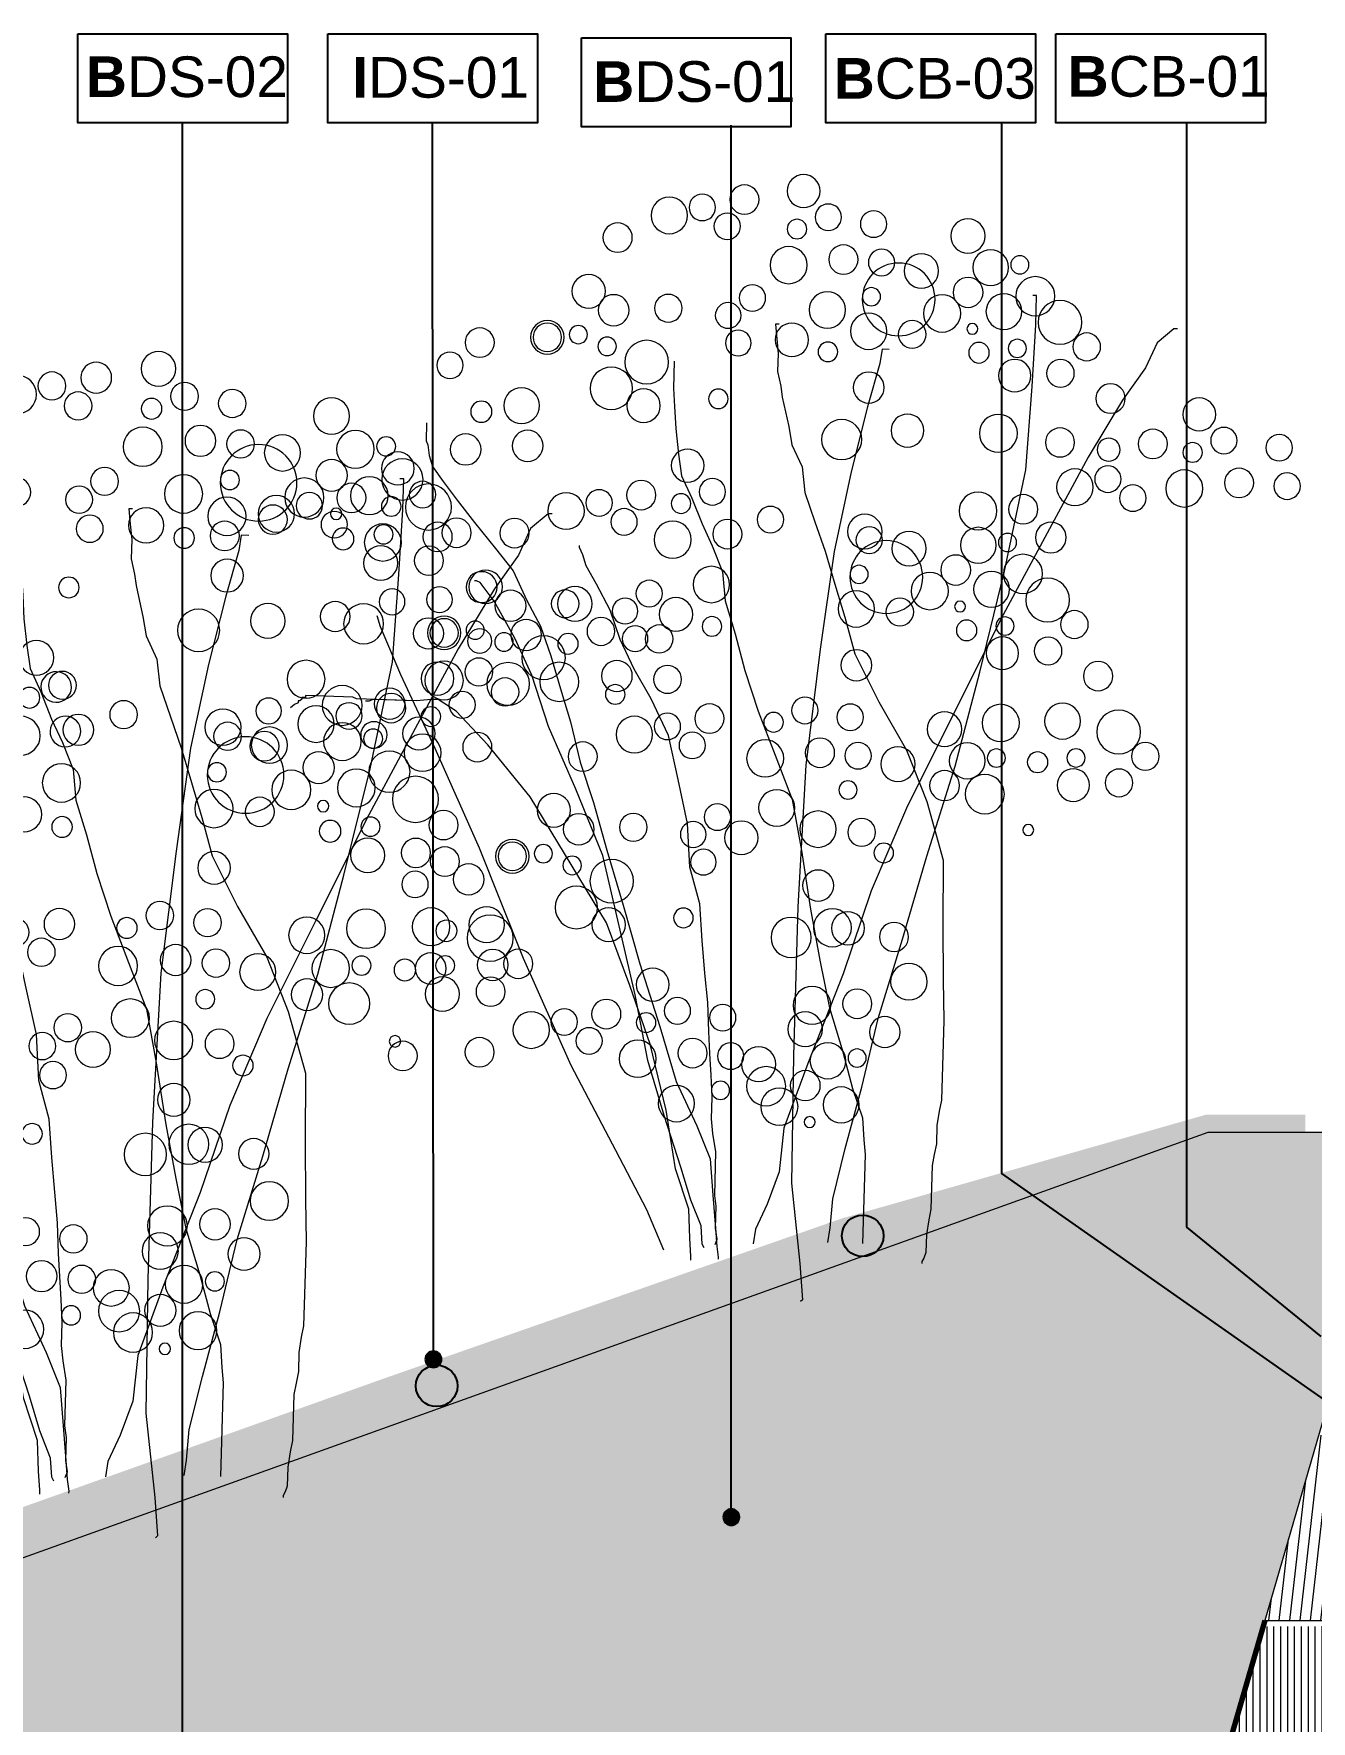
# Model space of a CAD drawing. Header units: metres. Extents: x -325 to 301, y -147 to 149.
# Drawn here: x 16.213 to 17.39, y 26.145 to 27.702 of the extents above; entities that cross this region are included whole.
import ezdxf

# ---------------------------------------------------------------- set-up
doc = ezdxf.new("R2010")
doc.units = ezdxf.units.M
doc.linetypes.add('ACAD_ISO03W100', pattern=[30, 12, -18])
doc.layers.add('0-TX-1_25', color=7, linetype='Continuous', true_color=0x3f4f7f)
for name, color, linetype in [('02-L-Geotextile', 32, 'Continuous'), ('02-TRAÇ-D-linia 2', 251, 'Continuous'), ('10-DET-encoixinat', 37, 'Continuous'), ('10-DET_TERRENY_compactat', 252, 'Continuous'), ('A-KEYPLAN_HATCH', 7, 'Continuous'), ('A_TEXT_2', 7, 'Continuous')]:
    doc.layers.add(name, color=color, linetype=linetype)
for name, color, linetype, lineweight in [('05-VEG-gris 50%', 253, 'Continuous', 18), ('1-CM', 7, 'Continuous', 0), ('3-TR Formigó', 252, 'Continuous', 0), ('3-TR Seleccionat', 44, 'Continuous', 0)]:
    doc.layers.add(name, color=color, linetype=linetype, lineweight=lineweight)
doc.styles.get("Standard").update_dxf_attribs({"font": 'arial.ttf'})

# ---------------------------------------------------------------- blocks, each defined once
blk = doc.blocks.new('ccddddddddddd')
for points in [[(92.17118508927524, 14.45525125507265), (92.1602315818891, 14.54284491715953), (92.14927795156837, 14.71803216030821), (92.08355653705075, 15.02460998017341), (91.9959279843606, 15.39688300667331), (91.9082994312048, 15.81295286351815), (91.77685660263523, 16.29471792606637), (91.64541377406567, 16.79838144592941), (91.49206380639225, 17.34584179753438), (91.36062097735703, 17.91520052356645), (91.22917814878747, 18.52835616283119), (91.11964245792478, 19.14151172060519), (91.09773531928658, 19.6451752409339), (91.08678181190044, 20.01744826603681), (91.08678181190044, 20.1926355920732), (91.10868894960731, 20.19263559160754)], [(90.23240342363715, 20.01744826603681), (90.25431056134403, 20.01744826603681), (90.35289262235165, 19.92985460348427), (90.41861403686926, 19.7765657347627), (90.55005686543882, 19.57947995234281), (90.74722110852599, 19.22910538315773), (90.96629249025136, 18.79113706946373), (91.22917814878747, 18.26557517424226), (91.51397094503045, 17.65241961786523), (91.77685660263523, 17.08306080941111), (91.97402084618807, 16.57939737197012), (92.12737081339583, 16.07573385164142), (92.32453505601734, 15.52827350096777), (92.45597788598388, 15.13410201761872), (92.47788502369076, 14.8713211119175), (92.54360643820837, 14.67423532949761), (92.60932785319164, 14.52094646031037), (92.62028148304671, 14.43335279775783)], [(92.63123499089852, 19.97365143429488), (92.6531421286054, 19.9736514352262), (92.64218862075359, 19.88605777220801), (92.63123499043286, 19.79846410965547), (92.63123499136418, 19.6889720717445), (92.60932785226032, 19.60137840919197), (92.59837434487417, 19.53568312060088), (92.57646720623598, 19.44808954047039), (92.5545600685291, 19.36049587745219), (92.53265293082222, 19.25100375711918), (92.46693151630461, 19.11961326375604), (92.44502437766641, 18.96632439503446), (92.3793029631488, 18.79113706946373), (92.31358154863119, 18.61594982631505), (92.24786013411358, 18.41886404342949), (92.18213872006163, 18.22177834343165), (92.11641730554402, 18.00279418611899), (91.96306733880192, 17.71811482310295), (91.78781023295596, 17.43343546055257), (91.65636740392074, 17.12685764115304), (91.54683171305805, 16.77648307196796), (91.53587808320299, 16.38231158908457), (91.52492457535118, 16.05383539479226), (91.51397094456479, 15.81295286351815), (91.51397094456479, 15.33118780050427), (91.52492457535118, 15.26549251191318), (91.53587808273733, 15.17789884936064), (91.53587808273733, 15.068406812381), (91.54683171305805, 15.00271152332425), (91.55778522137552, 14.93701631762087), (91.55778522090986, 14.67423532949761), (91.56873885169625, 14.60854012332857), (91.5796923590824, 14.52094646077603), (91.5796923590824, 14.41145442333072), (91.59064598940313, 14.37860673852265), (91.60159949725494, 14.35670836362988), (91.60159949678928, 14.3457591352053)], [(91.9630673378706, 19.84226094093174), (92.00688161421567, 19.84226094093174), (92.01783512206748, 19.75466727791354), (92.08355653658509, 19.49188628932461), (92.1711850897409, 19.09771488886327), (92.25881364196539, 18.61594982584938), (92.324535056483, 18.02469264343381), (92.39025647100061, 17.32394342357293), (92.41216360917315, 16.4699052516371), (92.41216360917315, 15.57207033177838), (92.40121010132134, 14.80562582332641), (92.33548868680373, 14.32386076077819), (92.31358154863119, 14.10487660346553), (92.324535056483, 14.09392737504095)], [(93.25558848958462, 19.73276890348643), (93.25558848958462, 19.56853080587462), (93.2446348592639, 19.45903868647292), (93.23368135187775, 19.3276481917128), (93.21177421323955, 19.17435932345688), (93.18986707506701, 19.04296882916242), (93.12414566101506, 18.91157833440229), (93.05842424603179, 18.75828946661204), (92.99270283151418, 18.62689897231758), (92.92698141699657, 18.473610103596), (92.90507427882403, 18.29842277802527), (92.83935286477208, 18.10133707756177), (92.77363145025447, 17.88235292071477), (92.68600289756432, 17.64147038944066), (92.57646720670164, 17.37868940085173), (92.46693151583895, 17.11590849515051), (92.40121010132134, 16.80933067528531), (92.33548868726939, 16.45895602367818), (92.26976727228612, 16.15237828623503), (92.20404585823417, 15.867698923219), (92.11641730554402, 15.60491793509573), (92.05069589149207, 15.38593377778307), (91.9849744765088, 15.21074645221233), (91.9740208457224, 15.07935604080558), (91.9630673378706, 14.99176237778738), (91.9630673378706, 14.45525125507265)], [(94.73401807900518, 19.31669904664159), (94.73401807947084, 19.20720692630857), (94.72306444868445, 19.18530855188146), (94.71211094036698, 19.11961326375604), (94.69020380219445, 19.05391805805266), (94.6244823881425, 18.9663243945688), (94.53685383545235, 18.85683235758916), (94.42731814458966, 18.72544186376035), (94.2958753160201, 18.57215299457312), (94.18633962515742, 18.44076250074431), (94.09871107293293, 18.26557517424226), (94.01108251977712, 18.11228630598634), (93.94536110479385, 17.93709898088127), (93.8796396907419, 17.74001328041777), (93.81391827668995, 17.54292749799788), (93.74819686170667, 17.30204496672377), (93.66056830901653, 17.061162434984), (93.57293975679204, 16.7764830715023), (93.46340406592935, 16.44800687720999), (93.353868374601, 16.09763222653419), (93.22242554603145, 15.72535920049995), (93.11288985563442, 15.39688300620764), (92.98144702613354, 15.13410201808438), (92.89381847390905, 14.93701631762087), (92.87191133527085, 14.71803216077387), (92.85000419709831, 14.52094646077603), (92.83905056677759, 14.41145442379639), (92.82809705892578, 14.3457591352053), (92.82809705939144, 14.33480998966843)], [(92.85000419756398, 14.42240356933326), (92.83905056724325, 14.45525125460699), (92.85000419709831, 14.52094646077603), (92.85000419709831, 14.65233695553616), (92.86095770495012, 14.71803216077387), (92.86095770541579, 14.9808131493628), (92.88286484358832, 15.09030518634245), (92.89381847390905, 15.17789884889498), (92.89381847390905, 15.30928934318945), (92.90477198176086, 15.44067983748391), (92.91572561208159, 15.57207033224404), (92.9266791199334, 15.70346082560718), (92.93763274978846, 15.87864806922153), (92.959539887961, 16.05383539479226), (92.98144702613354, 16.2509210947901), (93.00335416430607, 16.46990525256842), (93.06907557882369, 16.68888940894976), (93.09098271699622, 16.95167039800435), (93.15670413151383, 17.21445130370557), (93.22242554603145, 17.47723229182884), (93.33196123689413, 17.6962164491415), (93.44149692729115, 17.87140369229019), (93.52912548044696, 18.04659101786092), (93.59484689496458, 18.22177834343165), (93.68247544765472, 18.37506721215323), (93.74819686217234, 18.48455933155492), (93.77010400034487, 18.5502545372583), (93.78105750773102, 18.57215299457312), (93.79201113805175, 18.59405136900023), (93.79201113805175, 18.60500059742481)], [(92.91572561208159, 14.40050519490615), (92.92667911946774, 14.42240356933326), (92.93763275025412, 14.53189568873495), (93.00335416430607, 14.68518455792218), (93.06907557928935, 14.88227025792003), (93.17861126968637, 15.18884807731956), (93.28814696054906, 15.51732427207753), (93.37577551277354, 15.91149575449526), (93.59484689496458, 16.74363546911627), (93.77010400034487, 17.13780686911196), (93.94536110525951, 17.51007989514619), (94.0548967961222, 17.81665771501139), (94.16443248651922, 18.03564187232405), (94.29587531555444, 18.25462594628334), (94.38350386824459, 18.3641180661507), (94.40541100688279, 18.37506721215323), (94.41636451426893, 18.37506721261889)], [(93.15670413151383, 14.37860673805699), (93.26623982191086, 14.61948935221881), (93.46340406546369, 14.96986392093822), (93.74819686217234, 15.47352744080126), (94.0548967961222, 16.10858145449311), (94.33968959236518, 16.76553384354338), (94.6244823881425, 17.35679102642462), (94.84355376986787, 17.79475925769657), (94.97499659890309, 18.07943862024695), (94.99690373707563, 18.14513390883803)], [(92.99240053351969, 14.32386076077819), (92.99240053351969, 14.34575913567096), (93.00335416477174, 14.45525125460699), (93.01430767215788, 14.63043849822134), (93.10193622438237, 14.8713211119175), (93.1676576398313, 15.22169568063691), (93.27719332976267, 15.61586716352031), (93.40863615879789, 15.96624173223972), (93.56198612600565, 16.3385147578083), (94.04394316580147, 17.08306080941111), (94.30682882387191, 17.38963862881064), (94.50399306695908, 17.58672432973981), (94.61352875782177, 17.65241961786523), (94.6573430346325, 17.65241961693391), (94.74497158685699, 17.64147038897499), (95.00785724446177, 17.64147038944066), (95.02976438309997, 17.63052116055042), (95.05167152127251, 17.63052116055042)], [(94.74497158685699, 17.64147038897499), (95.10643942793831, 17.64147038850933), (95.12834656564519, 17.65241961739957), (95.41313936142251, 17.65241961786523), (95.41313936188817, 17.64147038897499), (95.43504650052637, 17.64147038897499), (95.43504650052637, 17.63052116008475), (95.44600000791252, 17.61957201454788), (95.45695363823324, 17.61957201454788), (95.45695363823324, 17.60862278658897), (95.47886077594012, 17.59767355816439), (95.48981428472325, 17.58672432880849), (95.50076791457832, 17.57577518327162)]]:
    blk.add_lwpolyline(points)
for centre, radius in [((92.50731832021847, 20.78011920209974), 0.09914972109653161), ((92.8620486264117, 20.71819748636335), 0.08827586927244695), ((92.08012906461954, 20.59398264810443), 0.07971381322727139), ((92.35396835301071, 20.62683025095612), 0.0797138132272792), ((93.11398077663034, 20.6634514266625), 0.07971381322727139), ((93.31114502064884, 20.60870544845238), 0.1100385761945846), ((91.51054347259924, 20.53923658793792), 0.1038774050785438), ((92.54017896577716, 20.5501858163625), 0.05896654791170974), ((92.9606308103539, 20.55395938875154), 0.07971381322727139), ((93.6178449545987, 20.466365726199), 0.08827588449571261), ((91.19289002986625, 20.37499849172309), 0.05475392728177474), ((91.3681471357122, 20.353100115899), 0.1078442209085107), ((91.78438276099041, 20.32025251351297), 0.1038774050785438), ((92.02536128088832, 20.3640493452549), 0.0797138132272792), ((92.2553861704655, 20.37499849079177), 0.08828397434522552), ((92.58399324212223, 20.33120165998116), 0.1116622003345008), ((91.09430784732103, 20.18886201875284), 0.1179330192981251), ((91.49958996474743, 20.19981116522104), 0.09029159687583978), ((91.91582559002563, 20.14506518794224), 0.2190155618666085), ((91.28051858302206, 20.09031912824139), 0.1078442962242974), ((91.65184901002795, 20.06842075381428), 0.1122136528435823), ((92.08012906461954, 20.15601441636682), 0.05474597743621246), ((92.7963272118941, 20.12694030348212), 0.0797138132272792), ((93.78214843012393, 20.13788953144103), 0.100948621194932), ((90.94095788057894, 20.03557306807488), 0.131875252192638), ((92.34301472222432, 20.06842075381428), 0.1094920372972297), ((92.93872367218137, 20.01744826603681), 0.07742317901411151), ((93.30019139032811, 20.0502958688885), 0.08341479203162756), ((93.6287984624505, 20.02839749492705), 0.09355456895831013), ((91.4667291957885, 19.98082709126174), 0.03284760294668843), ((91.82819703733549, 19.93703025951982), 0.083391818526349), ((92.09108269494027, 19.94797948841006), 0.1094920372972297), ((90.77556348359212, 19.89323342777789), 0.08359032011394589), ((91.19289003079757, 19.87133497092873), 0.05475392728177474), ((91.42291491990909, 19.83848736807704), 0.0619504096055185), ((92.55113259609789, 19.88228419935331), 0.100948621194932), ((92.8730022571981, 19.85321016889066), 0.07742319637127354), ((93.83691633632407, 19.87510854331776), 0.05475392728177474), ((94.02312694909051, 19.85321016935632), 0.100948621194932), ((94.02312694909051, 19.85321016935632), 0.08552993772729109), ((94.4284090665169, 19.80941333761439), 0.08827588449571261), ((90.92891338979825, 19.72899533063173), 0.083391818526349), ((91.20384353818372, 19.70709687424824), 0.0979638998719097), ((92.33206121437252, 19.81658899364993), 0.05896647138640877), ((93.42068071104586, 19.72181967506185), 0.1313904942115585), ((93.66165923094377, 19.80941333761439), 0.05583111220221605), ((92.08012906461954, 19.60855406522751), 0.09355464613128266), ((94.6036661718972, 19.66707361536101), 0.0797138132272792), ((90.08658734429628, 19.50710891373456), 0.09914972109653161), ((90.6233044383116, 19.58665560837835), 0.08830179011489034), ((93.6287984624505, 19.5575815779157), 0.1281631355179718), ((93.6287984624505, 19.5575815779157), 0.1281631355179718), ((92.98253794806078, 19.51378474617377), 0.05896654791170974), ((93.43163421889767, 19.45903868600726), 0.100948621194932), ((94.16552340891212, 19.43714031158015), 0.1078442209085107), ((89.93323737708852, 19.35381996259093), 0.0797138132272792), ((90.36042650975287, 19.32097235973924), 0.08827586927244695), ((91.29147209087387, 19.35672230552882), 0.1143168244103129), ((91.83915054472163, 19.35672230552882), 0.09914972109653161), ((92.2334790318273, 19.29102701693773), 0.1209383224137713), ((94.40650192834437, 19.39334348030388), 0.06385108598971867), ((89.5993650695309, 19.32097235973924), 0.07971381322727139), ((90.11944799032062, 19.27717552846298), 0.05896654791170974), ((90.62493505468592, 19.27813989901915), 0.06916781482529323), ((90.91905074194074, 19.31292547378689), 0.08759366280770564), ((94.12170913256705, 19.19625778030604), 0.09355468922416664), ((94.49413048103452, 19.1634100950323), 0.09355468922416664), ((89.54459728533402, 19.09103905688971), 0.0797138132272792), ((89.83465519361198, 19.10198820289224), 0.08828397434522552), ((90.1632622666657, 19.05819137161598), 0.1116622003345008), ((90.62432604283094, 19.10091247688979), 0.07971381322727139), ((90.82149028638378, 19.04616649914533), 0.1100385761945846), ((93.15546696865931, 19.10642892122269), 0.09914972109653161), ((94.89874616917223, 19.0372787155211), 0.09914972109653161), ((90.47097607562318, 18.99142043991014), 0.07971381322727139), ((93.00211700191721, 18.95313997007906), 0.0797138132272792), ((91.12819022033364, 18.90382677689195), 0.08827588449571261), ((91.39991686027497, 18.88590638805181), 0.1139313534327422), ((93.18832761468366, 18.87649553595111), 0.05896654791170974), ((93.4293061341159, 18.92029236769304), 0.08827586927244695), ((93.68123828433454, 18.86554630752653), 0.07971381322727139), ((94.74539620196447, 18.88398976437747), 0.0797138132272792), ((95.17258533509448, 18.85114216106012), 0.08827586927244695), ((90.95698824804276, 18.73876838758588), 0.0928042669996929), ((92.07780097937211, 18.74133146926761), 0.1038774050785438), ((92.64738657139242, 18.79607752989978), 0.07971381322727139), ((93.52788831666112, 18.75605427054688), 0.07971381322727139), ((93.87840252742171, 18.81080033024773), 0.1100385761945846), ((94.93160681519657, 18.80734532978386), 0.05896654791170974), ((95.42451748484746, 18.79639610135928), 0.07971381322727139), ((95.62168172886595, 18.74165012408048), 0.1100385761945846), ((91.21698747761548, 18.70130821038038), 0.05475392728177474), ((91.39224458299577, 18.67940983595327), 0.1078442209085107), ((91.80848020780832, 18.64656223310158), 0.1038774050785438), ((92.04945872724056, 18.69035906484351), 0.0797138132272792), ((92.90353481797501, 18.70130821038038), 0.08828397434522552), ((93.23214189056307, 18.65751137910411), 0.1116622003345008), ((94.18510246183723, 18.66846060752869), 0.08827588449571261), ((95.27116751810536, 18.68690406344831), 0.07971381322727139), ((91.93992303684354, 18.47137490753084), 0.2190155618666085), ((94.64681401941925, 18.63215800421312), 0.08828397434522552), ((94.97542109200731, 18.5883611724712), 0.1116622003345008), ((95.92838166281581, 18.59931040136144), 0.08827588449571261), ((91.1184052946046, 18.51517173880711), 0.1179330192981251), ((91.523687412031, 18.5261208852753), 0.09029159687583978), ((90.96505532739684, 18.36188278766349), 0.131875252192638), ((91.30461603077129, 18.41662884736434), 0.1078442962242974), ((91.67594645684585, 18.39473047340289), 0.1122136528435823), ((92.10422651190311, 18.48232413595542), 0.05474597743621246), ((92.99116337066516, 18.39473047340289), 0.1094920372972297), ((91.85229448415339, 18.26333997910842), 0.083391818526349), ((92.11518014175817, 18.27428920799866), 0.1094920372972297), ((93.3635847195983, 18.3290351848118), 0.0797138132272792), ((94.3494059368968, 18.33998441323638), 0.100948621194932), ((90.79966093041003, 18.21954314783216), 0.08359032011394589), ((91.21698747761548, 18.19764469005167), 0.05475392728177474), ((91.49082664307207, 18.30713681038469), 0.03284760294668843), ((93.19928124500439, 18.20859391894192), 0.100948621194932), ((93.50598117848858, 18.21954314783216), 0.07742317901411151), ((93.86744889710099, 18.25239075068384), 0.08341479203162756), ((94.19605596922338, 18.23049237625673), 0.09355456895831013), ((94.62448251107708, 18.25462594581768), 0.07742319637127354), ((94.90927530638874, 18.23272757232189), 0.07743792491863587), ((91.447012366727, 18.16479708813131), 0.0619504096055185), ((92.98020986327901, 18.14289871323854), 0.05896647138640877), ((94.59038445679471, 18.05530505022034), 0.100948621194932), ((95.2488358868286, 18.13418468041345), 0.09029159687583978), ((90.95301083661616, 18.055305050686), 0.083391818526349), ((91.22794098593295, 18.03340659337118), 0.0979638998719097), ((93.44025976397097, 18.055305050686), 0.07742319637127354), ((93.9879382182844, 17.92391455639154), 0.1313904942115585), ((94.22891673771665, 18.01150821940973), 0.05583111220221605), ((94.40417384309694, 18.07720342511311), 0.05475392728177474), ((94.59038445679471, 18.05530505022034), 0.08552993772729109), ((90.64740188512951, 17.91296532796696), 0.08830179011489034), ((92.10422651190311, 17.93486378435045), 0.09355464613128266), ((94.19605596968904, 17.75967645877972), 0.1281631355179718), ((94.19605596968904, 17.75967645877972), 0.1281631355179718), ((94.62203529756516, 17.77874510781839), 0.09914972109653161), ((95.41313948435709, 17.7509624264203), 0.1143169033563484), ((93.54979545529932, 17.71587962796912), 0.05896654791170974), ((90.51421286957338, 17.58087944658473), 0.131875252192638), ((90.85377357294783, 17.63562550675124), 0.1078442962242974), ((91.22510399948806, 17.61372713185847), 0.1122136528435823), ((91.56246991548687, 17.56578805856407), 0.1038774050785438), ((92.13205550750718, 17.62053411826491), 0.07971381322727139), ((92.40589479589835, 17.6533817211166), 0.0797138132272792), ((92.97846367675811, 17.58720544259995), 0.08827586927244695), ((94.4686853303574, 17.62545615714043), 0.0797138132272792), ((94.89587446348742, 17.59260855335742), 0.08827586927244695), ((92.59210540866479, 17.57673728698865), 0.05896654791170974), ((93.23039582651109, 17.53245938289911), 0.07971381322727139), ((93.42756007006392, 17.47771340515465), 0.1100385761945846), ((94.65489594358951, 17.54881172254682), 0.05896654791170974), ((95.14780661370605, 17.53786249365658), 0.07971381322727139), ((95.34497085725889, 17.48311651591212), 0.1100385761945846), ((95.63221086654812, 17.55387672642246), 0.07742319637128761), ((90.3488184735179, 17.43853980628774), 0.08359032011394589), ((91.4200735790655, 17.37965158652514), 0.1078442209085107), ((92.30731261335313, 17.40154996095225), 0.08828397434522552), ((93.07704585976899, 17.4229673454538), 0.07971381322727139), ((94.99445664696395, 17.42837045621127), 0.07971381322727139), ((90.76614501979202, 17.41664134990424), 0.05475392728177474), ((90.99616990983486, 17.38379374658689), 0.0619504096055185), ((91.2448164736852, 17.40154996141791), 0.05475392728177474), ((91.8363092043437, 17.34680398320779), 0.1038774050785438), ((92.07728772377595, 17.39060081494972), 0.0797138132272792), ((92.63591968500987, 17.35775312967598), 0.1116622003345008), ((93.73426000401378, 17.33537368290126), 0.08827588449571261), ((94.37010314781219, 17.37362439604476), 0.08828397434522552), ((94.69871022040024, 17.32982756523415), 0.1116622003345008), ((95.65167079120874, 17.34077679365873), 0.08827588449571261), ((90.5021683787927, 17.27430170960724), 0.083391818526349), ((90.77709852810949, 17.25240325229242), 0.0979638998719097), ((91.30848026368767, 17.18208481417969), 0.1179330192981251), ((91.55151640810072, 17.22636263491586), 0.09029159687583978), ((92.13205550797284, 17.18256588606164), 0.05474597743621246), ((92.55718713905662, 17.0616435483098), 0.1094920372972297), ((93.89856347907335, 17.0068974881433), 0.100948621194932), ((91.03998418571427, 16.97404988575727), 0.03284760294668843), ((92.04236945323646, 16.930253054481), 0.083391818526349), ((92.3052551113069, 16.94120228243992), 0.1094920372972297), ((92.91274226177484, 16.99594826018438), 0.0797138132272792), ((93.41660643927753, 16.91930382605642), 0.08341479203162756), ((92.76530501246452, 16.87550699478015), 0.100948621194932), ((93.05513872113079, 16.88645622273907), 0.07742317901411151), ((93.74521351233125, 16.89740545116365), 0.09355456895831013), ((91.90531620429829, 16.80981178861111), 0.05896647138640877), ((94.13954199897125, 16.72221812512726), 0.100948621194932), ((94.13954199897125, 16.72221812512726), 0.08552993772729109), ((92.98941730661318, 16.72221812605858), 0.07742319637127354), ((93.53709576139227, 16.59082763129845), 0.1313904942115585), ((93.77807428082451, 16.67842129431665), 0.05583111220221605), ((93.95333138620481, 16.74411650048569), 0.05475392728177474), ((94.54482411639765, 16.67842129431665), 0.08827588449571261), ((92.29430148098618, 16.60177685972303), 0.09355464613128266), ((94.72008122131228, 16.53608157159761), 0.0797138132272792), ((93.74521351186559, 16.42658953461796), 0.1281631355179718), ((93.74521351186559, 16.42658953461796), 0.1281631355179718), ((92.10772894509137, 16.34994510002434), 0.09914972109653161), ((92.20096791768447, 16.34994510002434), 0.1143168244103129), ((93.09895299747586, 16.38279270287603), 0.05896654791170974), ((93.54804926877841, 16.32804664317518), 0.100948621194932), ((94.28193845879287, 16.30614826828241), 0.1078442209085107), ((91.82854656875134, 16.30614826828241), 0.08759366280770564), ((92.44765144772828, 16.28424981143326), 0.1209383224137713), ((94.52291697775945, 16.26235143747181), 0.06385108598971867), ((91.73098611226305, 16.03938929410651), 0.1100385761945846), ((94.23812418198213, 16.0652657370083), 0.09355468922416664), ((94.61054553091526, 16.03241805126891), 0.09355468922416664), ((93.2718820180744, 15.97543687839061), 0.09914972109653161), ((92.03768604714423, 15.89704957138747), 0.08827588449571261), ((92.30941268615425, 15.87912918301299), 0.1139313534327422), ((92.34637937927619, 15.73455426469445), 0.1038774050785438), ((92.84469276247546, 15.78930032392964), 0.07971381322727139), ((93.11853205086663, 15.82214792724699), 0.0797138132272792), ((93.54572118353099, 15.7893003243953), 0.08827586927244695), ((91.86648407392204, 15.73199118301272), 0.0928042669996929), ((93.30474266409874, 15.74550349265337), 0.05896654791170974), ((93.79765333421528, 15.73455426422879), 0.07971381322727139), ((93.9948175768368, 15.67980828741565), 0.1100385761945846), ((92.20398304238915, 15.54841779312119), 0.1078442209085107), ((93.01994986785576, 15.5703161675483), 0.08828397434522552), ((93.64430336654186, 15.62506222724915), 0.07971381322727139), ((92.02872593747452, 15.57031616708264), 0.05475392728177474), ((92.62021866859868, 15.51557018980384), 0.1038774050785438), ((92.78992497874424, 15.55936702108011), 0.0797138132272792), ((93.34855694044381, 15.52651933580637), 0.1116622003345008), ((94.30151751171798, 15.53746856376529), 0.08827588449571261), ((94.76322906883433, 15.50116596091539), 0.08828397434522552), ((92.33542587142438, 15.39512884197757), 0.09029159687583978), ((92.57106118137017, 15.38417969550937), 0.1179330192981251), ((92.116354489699, 15.28563680453226), 0.1078442962242974), ((92.48768491717055, 15.26373843010515), 0.1122136528435823), ((92.8446927620098, 15.35133209312335), 0.05474597743621246), ((93.10757842008024, 15.26373842963949), 0.1094920372972297), ((92.30256510339677, 15.17614476708695), 0.03284760294668843)]:
    blk.add_circle(centre, radius)
blk = doc.blocks.new('hatch keyplan 2')
at = {"layer": 'A-KEYPLAN_HATCH'}
blk.add_lwpolyline([(0, 0.005476596624248486), (0.012874798693294, 0.005476596623793739), (0.012874798693294, -2.273736754432321e-13), (0, 0)], close=True, dxfattribs=at)
blk = doc.blocks.new('hatch keyplan')
at = {"layer": 'A-KEYPLAN_HATCH'}
blk.add_blockref('hatch keyplan 2', (1.430579833341536, 0.8521467901477053), dxfattribs=at)
blk = doc.blocks.new('B-CB03')
at = {"layer": 'A-KEYPLAN_HATCH'}
blk.add_blockref('hatch keyplan', (-1.430579833438594, -0.8521467901477053), dxfattribs=at)
at = {"layer": 'A_TEXT_2', "insert": (-0.0007977309449526127, 0.00398371515799123), "char_height": 0.0025, "attachment_point": 1}
blk.add_mtext_dynamic_manual_height_columns('\\pi0.00128;{\\fArial|b1|i0|c0|p34;B}CB-03', width=0.01456192034901793, gutter_width=0.015, heights=[0], dxfattribs=at)
blk = doc.blocks.new('I-06A')
at = {"layer": 'A-KEYPLAN_HATCH'}
blk.add_blockref('hatch keyplan', (-1.430579833341536, -0.8521467901477053), dxfattribs=at)
at = {"layer": 'A_TEXT_2', "insert": (-0.0007977307986626325, 0.00404589630651675), "char_height": 0.0025, "attachment_point": 1}
blk.add_mtext_dynamic_manual_height_columns('\\pi0.00229;{\\fArial|b1|i0|c0|p34;I}DS-01', width=0.01456192034901793, gutter_width=0.015, heights=[0], dxfattribs=at)
blk = doc.blocks.new('B-DS02')
at = {"layer": 'A-KEYPLAN_HATCH'}
blk.add_blockref('hatch keyplan', (-1.430579833341536, -0.8521467901477053), dxfattribs=at)
at = {"layer": 'A_TEXT_2', "insert": (-0.0007977306934924266, 0.004083503112212838), "char_height": 0.0025, "attachment_point": 1}
blk.add_mtext_dynamic_manual_height_columns('\\pi0.00129;{\\fArial|b1|i0|c0|p34;B}DS-02', width=0.01456192034901793, gutter_width=0.015, heights=[0], dxfattribs=at)
blk = doc.blocks.new('B-CB01')
at = {"layer": 'A-KEYPLAN_HATCH'}
blk.add_blockref('hatch keyplan', (-1.430579833341536, -0.8521467901477052), dxfattribs=at)
at = {"layer": 'A_TEXT_2', "insert": (-0.0007977308478921419, 0.004105509799023688), "char_height": 0.0025, "attachment_point": 1}
blk.add_mtext_dynamic_manual_height_columns('\\pi0.00152;{\\fArial|b1|i0|c0|p34;B}CB-01', width=0.01456192034901793, gutter_width=0.015, heights=[0], dxfattribs=at)
blk = doc.blocks.new('B-DS01')
at = {"layer": 'A-KEYPLAN_HATCH'}
blk.add_blockref('hatch keyplan', (-1.430579833341138, -0.8521467901475916), dxfattribs=at)
at = {"layer": 'A_TEXT_2', "insert": (-0.0007977307984582405, 0.004032374434489228), "char_height": 0.0025, "attachment_point": 1}
blk.add_mtext_dynamic_manual_height_columns('\\pi0.00152;{\\fArial|b1|i0|c0|p34;B}DS-01', width=0.01456192034901793, gutter_width=0.015, heights=[0], dxfattribs=at)
blk = doc.blocks.new('POINT')
at = {"layer": '0-TX-1_25'}
h = blk.add_hatch(dxfattribs=at)
h.set_pattern_fill('ANGLE', color=256)
h.set_pattern_definition([(0, (-83.74681484067048, -12.72584030761209), (0, 6.985), [5.08, -1.905]), (90, (-83.74681484067048, -12.72584030761209), (-6.985, 4.277078946022131e-16), [5.08, -1.905])])
edge = h.paths.add_edge_path()
edge.add_arc((0, 0), 0.0075, 0, 360)
h = blk.add_hatch(color=256, dxfattribs=at)
h.dxf.hatch_style = 1
edge = h.paths.add_edge_path()
edge.add_arc((0, 0), 0.0075, 0, 360)
blk.add_circle((0, 0), 0.0075, dxfattribs=at)

msp = doc.modelspace()

# ---------------------------------------------------------------- hatches: boundary and pattern name
at = {"layer": '10-DET-encoixinat'}
h = msp.add_hatch(dxfattribs=at)
h.set_pattern_fill('CROSS', color=256, scale=0.04999999999999997, angle=91.66889548920817)
h.set_pattern_definition([(135.910817346098, (6.785408189389369, 22.06944331847165), (-0.01767543594103214, -0.000281005861983161), [0.006249999999999993, -0.01874999999999998]), (225.9108173460979, (6.785337936467936, 22.07386217656579), (0.000281005861983161, -0.01767543594103215), [0.006249999999999993, -0.01874999999999998])])
edge = h.paths.add_edge_path()
edge.add_line((15.60217306492196, 25.63969623082351), (15.60255596775374, 26.19236219539123))
edge.add_line((15.60255596775374, 26.19236219539123), (15.90887584050502, 26.1996212689502))
edge.add_arc((15.8572620003722, 26.5806167963586), 0.3844757214681614, 277.7149486701938, 289.8688040648013)
edge.add_line((15.98793281779936, 26.2190276401725), (17.29501991511639, 26.68822133884799))
edge.add_line((17.29501991511639, 26.68822133884799), (17.40612434797097, 26.68822133884799))
edge.add_line((17.40612434797097, 26.68822133884799), (17.40612434797097, 26.43937306702145))
edge.add_line((17.40612434797097, 26.43937306702145), (17.29487571365217, 26.0557177005859))
edge.add_line((17.29487571365217, 26.0557177005859), (16.17766956141861, 25.68331546711421))
edge.add_arc((15.90887584183413, 26.48969622816942), 0.8499999973459114, 269.9999996592993, 288.43495730021823, ccw=False)
edge.add_line((15.90887583677973, 25.63969623082351), (15.60217306492196, 25.63969623082351))
at = {"layer": '10-DET_TERRENY_compactat'}
h = msp.add_hatch(dxfattribs=at)
h.set_pattern_fill('HEX', color=256, scale=0.002, angle=0.5782318252177278)
h.set_pattern_definition([(0.5782318252177278, (-1.828832905163811, -35.69484686443045), (-0.000110995747240735, 0.01099796253877573), [0.00635, -0.0127]), (120.5782318252177, (-1.828832905163811, -35.69484686443045), (-0.00946901707482901, -0.005595106406210373), [0.00635, -0.0127]), (60.57823182521773, (-1.822483228533091, -35.69478278100592), (-0.009580012822069743, 0.00540285613256535), [0.00635, -0.0127])])
h.paths.add_polyline_path([(15.60255596775374, 26.19236219539123), (15.60258363414464, 26.2322947091841), (15.79093938373083, 26.23523830028196), (15.93576368209941, 26.24998356037681), (16.0640179859187, 26.29344525295445), (16.53447579138927, 26.4610682213973), (16.95788999128563, 26.60912618269651), (17.29345341004504, 26.70478042273595), (17.38498824956547, 26.70478042294907), (17.38498824960403, 26.68822133791667), (17.29501993653681, 26.68822133791667), (16.99980842058651, 26.58225182693321), (16.32545826459522, 26.33397949174874), (16.10812646387902, 26.26217250820849), (15.98793281779941, 26.21902764017252), (15.92834681032083, 26.20276956506925), (15.88910145563078, 26.1991526616963)])
at = {"layer": '3-TR Formigó', "extrusion": (5.005346858130073e-05, 0.000121014941296031, 0.999999991425017)}
h = msp.add_hatch(dxfattribs=at)
h.set_pattern_fill('ANSI31', color=256, scale=0.003000000000000003, angle=233.693952547636, style=0)
h.set_pattern_definition([(263.5025045078767, (10.47167881533789, 26.60491056856845), (0.009463819049107411, -0.001077846930575961), [])])
h.paths.add_polyline_path([(17.39741671739899, 26.40934311059624), (17.34779716681589, 26.23822308903289), (18.06445235634715, 26.23822097385484), (18.01482330750426, 26.40937319477093)])
at = {"layer": '3-TR Seleccionat'}
h = msp.add_hatch(dxfattribs=at)
h.set_pattern_fill('ANSI31', color=256, scale=0.002, angle=225, style=0)
h.set_pattern_definition([(270, (15.29228259842794, 27.35313868866336), (0.006349999999999999, -1.734723475976807e-18), [])])
h.paths.add_polyline_path([(17.34618288052792, 26.23265713026086), (17.31161868645694, 26.11345801718365), (17.29390078874614, 24.41999127463368), (18.60262188498443, 24.41999127463367), (18.60274281947963, 26.23822127539952)])

# ---------------------------------------------------------------- linework, layer by layer
at = {"layer": '0-TX-1_25'}
msp.add_line((16.58121299210321, 26.47913744085502), (16.58048967523705, 27.61967241968142), dxfattribs=at)
for points in [[(16.34997368251262, 25.56556046166491), (16.34997368345467, 27.61967241968142)], [(16.85581971451025, 26.333628345691), (16.85581971448758, 27.61750694040659)], [(17.45230091807749, 26.40690193764114), (17.10527387294477, 26.65066114403478), (17.10527387294477, 27.61967241968062)], [(17.3997409072513, 26.5003546723681), (17.27577848725722, 26.60119388063847), (17.27577848725722, 27.61967241968052)]]:
    msp.add_lwpolyline(points, dxfattribs=at)
at = {"layer": '02-L-Geotextile', "linetype": 'ACAD_ISO03W100', "ltscale": 0.002, "const_width": 0.005}
msp.add_lwpolyline([(15.60241071056141, 24.89040158571137), (15.90887583305444, 24.88969623035785, 0.08061161001945526), (16.41484049081187, 24.97180302831378), (17.04110549331346, 25.1805581314762), (17.34779631696588, 26.23822127539952)], format="xyb", dxfattribs=at)
at = {"layer": '02-TRAÇ-D-linia 2'}
for centre in [(16.97693435800786, 26.5930592410969), (16.5841760852788, 26.4546510521651)]:
    msp.add_circle(centre, 0.01914789983742415, dxfattribs=at)
at = {"layer": '05-VEG-gris 50%', "extrusion": (0, 0, -1)}
for centre, major_axis, ratio, start_param, end_param in [((16.23340401963647, 27.09928859287509), (0.00999539769624609, 0.009995397696246088), 0.9999999999999041, 3.957012353762735, 10.24019766094232), ((16.24188768376913, 27.058241437018), (-0.009995397696247042, 0.009995397696247042), 0.9999999999998405, 5.527808680557567, 11.81099398773715)]:
    msp.add_ellipse(centre, major_axis=major_axis, ratio=ratio, start_param=start_param, end_param=end_param, dxfattribs=at)
at = {"layer": '1-CM'}
msp.add_line((17.34779631696588, 26.23822127539952), (18.60274281947963, 26.23822127539952), dxfattribs=at)
msp.add_lwpolyline([(17.29501993653681, 26.68822133791667), (15.98793281779941, 26.21902764017252, -0.05308096770375473), (15.90887584050502, 26.1996212689502), (15.60255596775374, 26.19236219539123)], format="xyb", dxfattribs=at)
for points in [[(17.40612434797097, 26.68822133791667), (17.29501993653681, 26.68822133791667)], [(17.34779631696588, 26.23822127539952), (17.04110549331346, 25.1805581314762)]]:
    msp.add_lwpolyline(points, dxfattribs=at)
msp.add_lwpolyline([(17.34779631696588, 26.23822127539952), (18.06445237897605, 26.23822127539952), (18.00612434797097, 26.43937306702145), (17.40612434797097, 26.43937306702145)], close=True, dxfattribs=at)

# ---------------------------------------------------------------- block references
at = {"layer": '0-TX-1_25'}
for name, p, xscale, yscale, zscale in [('B-DS02', (16.25341269301673, 27.61967241968313), 14.99999999999999, 14.99999999999999, 14.99999999999999), ('I-06A', (16.48393476478275, 27.61967241968313), 14.99999999999999, 14.99999999999999, 14.99999999999999), ('B-DS01', (16.71768058506993, 27.61600229881793), 14.99999999999999, 14.99999999999999, 14.99999999999999), ('B-CB03', (16.94301387091835, 27.61967241968117), 14.99999999999999, 14.99999999999999, 14.99999999999999), ('B-CB01', (17.15505526689734, 27.6196724196822), 15, 15, 15)]:
    msp.add_blockref(name, p, dxfattribs=dict(at, xscale=xscale, yscale=yscale, zscale=zscale))
at = {"layer": '0-TX-1_25', "xscale": -1}
for p in [(16.58121299210321, 26.47913744085502), (16.85581971451025, 26.333628345691)]:
    msp.add_blockref('POINT', p, dxfattribs=at)
at = {"layer": '05-VEG-gris 50%', "rotation": 358.2798926482685}
for p, xscale, yscale, zscale in [((30.98792037486415, 23.95047788392883), -0.1531483815836124, 0.1531483815836124, 0.1531481441427297), ((31.13349770780038, 23.59677110658497), -0.1612088227195918, 0.1612088227195918, 0.1612085727818207)]:
    msp.add_blockref('ccddddddddddd', p, dxfattribs=dict(at, xscale=xscale, yscale=yscale, zscale=zscale))

doc.saveas('drawing.dxf')
